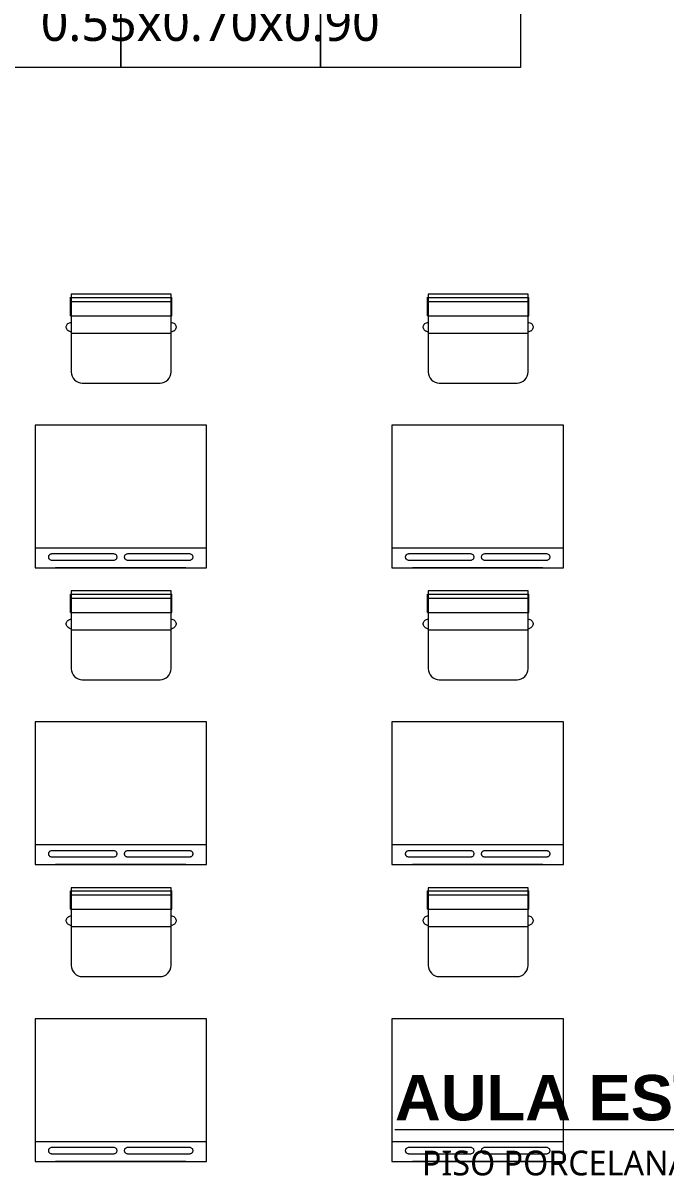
# Model space of a CAD drawing. Header units: millimetres. Extents: x 1 to 121, y 0 to 90.
# Drawn here: x 97.882 to 100.134, y 41.716 to 45.743 of the extents above; entities that cross this region are included whole.
import ezdxf

# ---------------------------------------------------------------- set-up
doc = ezdxf.new("R2010")
doc.units = ezdxf.units.MM
for name, color, linetype, lineweight in [('COLUMNAS 50', 32, 'Continuous', 70), ('Equipamiento SR', 23, 'Continuous', 0), ('letras sr', 7, 'Continuous', 5), ('Structural - Bearing_Pen_No__20', 1, 'Continuous', 0), ('Vanos', 140, 'Continuous', 5)]:
    doc.layers.add(name, color=color, linetype=linetype, lineweight=lineweight)
doc.layers.add('Mobiliario', color=7, linetype='Continuous', lineweight=0, true_color=0x7f7f7f)
doc.styles.add('Generales', font='trebuc.ttf', dxfattribs={"height": 0.1})
doc.styles.add('Santa Rosa 1 50', font='trebuc.ttf')

# ---------------------------------------------------------------- blocks, each defined once
blk = doc.blocks.new('A$C7C4655C2')
at = {"true_color": 0x939598}
h = blk.add_hatch(color=252, dxfattribs=at)
h.dxf.hatch_style = 1
h.paths.add_polyline_path([(1.9, 0.45), (1.9, 0.025), (2.25, 0.025), (2.25, 1.125), (1.9, 1.125), (1.9, 0.7), (0, 0.7), (0, 0.45)])
edge = h.paths.add_edge_path(flags=16)
edge.add_arc((2.075, 0.575), 0.00871, 0, 360)
at = {"layer": 'COLUMNAS 50', "linetype": 'Continuous'}
for p, q in [((1.9, 0.7), (1.9, 1.125)), ((1.9, 0.025), (1.9, 0.45))]:
    blk.add_line(p, q, dxfattribs=at)
blk.add_lwpolyline([(0, 0.7), (1.9, 0.7), (1.9, 1.125), (2.25, 1.125), (2.25, 0.025), (1.9, 0.025), (1.9, 0.45), (0, 0.45)], close=True, dxfattribs=at)
at = {"layer": 'Structural - Bearing_Pen_No__20', "linetype": 'Continuous'}
for p, q in [((2.075, 1.15), (2.075, 0.62)), ((1.825, 0.575), (2.005, 0.575)), ((2.145, 0.575), (2.325, 0.575)), ((2.075, 0), (2.075, 0.53))]:
    blk.add_line(p, q, dxfattribs=at)
blk.add_circle((2.075, 0.575), 0.00871, dxfattribs=at)
blk.add_point((2.075, 0.575), dxfattribs=at)
blk = doc.blocks.new('A$C3A47622C')
at = {"layer": 'Mobiliario', "linetype": 'Continuous'}
for p, q in [((0.0251, 0.3696), (0.0111, 0.3696)), ((0.0111, 0.015), (0.0111, 0.3696)), ((0.0752, 0.3696), (0.0251, 0.3696)), ((0.0251, 0.015), (0.0251, 0.3696)), ((0.0752, 0.015), (0.0752, 0.3696)), ((0.0983, 0.3673), (0.0987, 0.37)), ((0.0987, 0.37), (0.0997, 0.3732)), ((0.0997, 0.3732), (0.1012, 0.3762)), ((0.1012, 0.3762), (0.1031, 0.3788)), ((0.1031, 0.3788), (0.1053, 0.381)), ((0.1053, 0.381), (0.1079, 0.3828)), ((0.1079, 0.3828), (0.1107, 0.384)), ((0.1107, 0.384), (0.1136, 0.3846)), ((0.1136, 0.3846), (0.1165, 0.3846)), ((0.1165, 0.3846), (0.1194, 0.384)), ((0.1194, 0.384), (0.1222, 0.3828)), ((0.1222, 0.3828), (0.1248, 0.381)), ((0.1248, 0.381), (0.127, 0.3788)), ((0.127, 0.3788), (0.1289, 0.3762)), ((0.1289, 0.3762), (0.1297, 0.3747)), ((0.1297, 0.3747), (0.1333, 0.3673)), ((0.0752, 0.015), (0.0108, 0.015)), ((0.0987, 0.0146), (0.0983, 0.0173)), ((0.0997, 0.0113), (0.0987, 0.0146)), ((0.1012, 0.0084), (0.0997, 0.0113)), ((0.1031, 0.0057), (0.1012, 0.0084)), ((0.1053, 0.0035), (0.1031, 0.0057)), ((0.1079, 0.0018), (0.1053, 0.0035)), ((0.1107, 0.0006), (0.1079, 0.0018)), ((0.1136, 0), (0.1107, 0.0006)), ((0.1165, 0), (0.1136, 0)), ((0.1194, 0.0006), (0.1165, 0)), ((0.1222, 0.0018), (0.1194, 0.0006)), ((0.1248, 0.0035), (0.1222, 0.0018)), ((0.127, 0.0057), (0.1248, 0.0035)), ((0.1289, 0.0084), (0.127, 0.0057)), ((0.1297, 0.0099), (0.1289, 0.0084)), ((0.1333, 0.0173), (0.1297, 0.0099))]:
    blk.add_line(p, q, dxfattribs=at)
at = {"layer": 'Mobiliario'}
blk.add_line((0.1361, 0.0173), (0.1361, 0.3673), dxfattribs=at)
at = {"layer": 'Mobiliario', "linetype": 'Continuous'}
blk.add_lwpolyline([(0, 0.0173), (0.2722, 0.0173, 0.414214), (0.3111, 0.0562), (0.3111, 0.3284, 0.414214), (0.2722, 0.3673), (0, 0.3673), (0, 0.0173)], format="xyb", dxfattribs=at)

msp = doc.modelspace()

# ---------------------------------------------------------------- linework, layer by layer
at = {"layer": 'Equipamiento SR', "linetype": 'Continuous'}
for p, q in [((97.9241, 44.3349), (97.9241, 43.8349)), ((98.5241, 44.3349), (97.9241, 44.3349)), ((98.5241, 43.8349), (98.5241, 44.3349)), ((99.1741, 44.3349), (99.1741, 43.8349)), ((99.7741, 44.3349), (99.1741, 44.3349)), ((99.7741, 43.8349), (99.7741, 44.3349)), ((97.9241, 43.9054), (98.5241, 43.9054)), ((98.5091, 43.9054), (98.5091, 43.9049)), ((99.1741, 43.9054), (99.7741, 43.9054)), ((99.7591, 43.9054), (99.7591, 43.9049)), ((97.9712, 43.8756), (97.9708, 43.8738)), ((97.9708, 43.8738), (97.9708, 43.8719)), ((97.9708, 43.8719), (97.9712, 43.87)), ((97.972, 43.8774), (97.9712, 43.8756)), ((97.9712, 43.87), (97.972, 43.8682)), ((97.9731, 43.8791), (97.972, 43.8774)), ((97.972, 43.8682), (97.9731, 43.8666)), ((97.9745, 43.8805), (97.9731, 43.8791)), ((97.9731, 43.8666), (97.9745, 43.8651)), ((97.9762, 43.8817), (97.9745, 43.8805)), ((97.9745, 43.8651), (97.9762, 43.8639)), ((97.9781, 43.8827), (97.9762, 43.8817)), ((97.9762, 43.8639), (97.9781, 43.863)), ((97.9802, 43.8833), (97.9781, 43.8827)), ((97.9781, 43.863), (97.9802, 43.8623)), ((97.9824, 43.8837), (97.9802, 43.8833)), ((97.9802, 43.8623), (97.9824, 43.862)), ((97.9835, 43.8837), (97.9824, 43.8837)), ((97.9824, 43.862), (97.9835, 43.862)), ((98.1988, 43.8837), (97.9835, 43.8837)), ((97.9835, 43.862), (98.1988, 43.862)), ((98.1999, 43.8837), (98.1988, 43.8837)), ((98.1988, 43.862), (98.1999, 43.862)), ((98.2021, 43.8833), (98.1999, 43.8837)), ((98.1999, 43.862), (98.2021, 43.8623)), ((98.2042, 43.8827), (98.2021, 43.8833)), ((98.2021, 43.8623), (98.2042, 43.863)), ((98.2061, 43.8817), (98.2042, 43.8827)), ((98.2042, 43.863), (98.2061, 43.8639)), ((98.2078, 43.8805), (98.2061, 43.8817)), ((98.2061, 43.8639), (98.2078, 43.8651)), ((98.2092, 43.8791), (98.2078, 43.8805)), ((98.2078, 43.8651), (98.2092, 43.8666)), ((98.2103, 43.8774), (98.2092, 43.8791)), ((98.2092, 43.8666), (98.2103, 43.8682)), ((98.2111, 43.8756), (98.2103, 43.8774)), ((98.2103, 43.8682), (98.2111, 43.87)), ((98.2115, 43.8738), (98.2111, 43.8756)), ((98.2111, 43.87), (98.2115, 43.8719)), ((98.2115, 43.8719), (98.2115, 43.8738)), ((98.2372, 43.8756), (98.2368, 43.8738)), ((98.2368, 43.8738), (98.2368, 43.8719)), ((98.2368, 43.8719), (98.2372, 43.87)), ((98.2379, 43.8774), (98.2372, 43.8756)), ((98.2372, 43.87), (98.2379, 43.8682)), ((98.239, 43.8791), (98.2379, 43.8774)), ((98.2379, 43.8682), (98.239, 43.8666)), ((98.2405, 43.8805), (98.239, 43.8791)), ((98.239, 43.8666), (98.2405, 43.8651)), ((98.2422, 43.8817), (98.2405, 43.8805)), ((98.2405, 43.8651), (98.2422, 43.8639)), ((98.2441, 43.8827), (98.2422, 43.8817)), ((98.2422, 43.8639), (98.2441, 43.863)), ((98.2462, 43.8833), (98.2441, 43.8827)), ((98.2441, 43.863), (98.2462, 43.8623)), ((98.2484, 43.8837), (98.2462, 43.8833)), ((98.2462, 43.8623), (98.2484, 43.862)), ((98.2495, 43.8837), (98.2484, 43.8837)), ((98.2484, 43.862), (98.2495, 43.862)), ((98.4648, 43.8837), (98.2495, 43.8837)), ((98.2495, 43.862), (98.4648, 43.862)), ((98.4659, 43.8837), (98.4648, 43.8837)), ((98.4648, 43.862), (98.4659, 43.862)), ((98.4681, 43.8833), (98.4659, 43.8837)), ((98.4659, 43.862), (98.4681, 43.8623)), ((98.4702, 43.8827), (98.4681, 43.8833)), ((98.4681, 43.8623), (98.4702, 43.863)), ((98.4721, 43.8817), (98.4702, 43.8827)), ((98.4702, 43.863), (98.4721, 43.8639)), ((98.4738, 43.8805), (98.4721, 43.8817)), ((98.4721, 43.8639), (98.4738, 43.8651)), ((98.4752, 43.8791), (98.4738, 43.8805)), ((98.4738, 43.8651), (98.4752, 43.8666)), ((98.4763, 43.8774), (98.4752, 43.8791)), ((98.4752, 43.8666), (98.4763, 43.8682)), ((98.4771, 43.8756), (98.4763, 43.8774)), ((98.4763, 43.8682), (98.4771, 43.87)), ((98.4774, 43.8738), (98.4771, 43.8756)), ((98.4771, 43.87), (98.4774, 43.8719)), ((98.4774, 43.8719), (98.4774, 43.8738)), ((99.2212, 43.8756), (99.2208, 43.8738)), ((99.2208, 43.8738), (99.2208, 43.8719)), ((99.2208, 43.8719), (99.2212, 43.87)), ((99.222, 43.8774), (99.2212, 43.8756)), ((99.2212, 43.87), (99.222, 43.8682)), ((99.2231, 43.8791), (99.222, 43.8774)), ((99.222, 43.8682), (99.2231, 43.8666)), ((99.2245, 43.8805), (99.2231, 43.8791)), ((99.2231, 43.8666), (99.2245, 43.8651)), ((99.2262, 43.8817), (99.2245, 43.8805)), ((99.2245, 43.8651), (99.2262, 43.8639)), ((99.2281, 43.8827), (99.2262, 43.8817)), ((99.2262, 43.8639), (99.2281, 43.863)), ((99.2302, 43.8833), (99.2281, 43.8827)), ((99.2281, 43.863), (99.2302, 43.8623)), ((99.2324, 43.8837), (99.2302, 43.8833)), ((99.2302, 43.8623), (99.2324, 43.862)), ((99.2335, 43.8837), (99.2324, 43.8837)), ((99.2324, 43.862), (99.2335, 43.862)), ((99.4488, 43.8837), (99.2335, 43.8837)), ((99.2335, 43.862), (99.4488, 43.862)), ((99.4499, 43.8837), (99.4488, 43.8837)), ((99.4488, 43.862), (99.4499, 43.862)), ((99.4521, 43.8833), (99.4499, 43.8837)), ((99.4499, 43.862), (99.4521, 43.8623)), ((99.4542, 43.8827), (99.4521, 43.8833)), ((99.4521, 43.8623), (99.4542, 43.863)), ((99.4561, 43.8817), (99.4542, 43.8827)), ((99.4542, 43.863), (99.4561, 43.8639)), ((99.4578, 43.8805), (99.4561, 43.8817)), ((99.4561, 43.8639), (99.4578, 43.8651)), ((99.4592, 43.8791), (99.4578, 43.8805)), ((99.4578, 43.8651), (99.4592, 43.8666)), ((99.4603, 43.8774), (99.4592, 43.8791)), ((99.4592, 43.8666), (99.4603, 43.8682)), ((99.4611, 43.8756), (99.4603, 43.8774)), ((99.4603, 43.8682), (99.4611, 43.87)), ((99.4615, 43.8738), (99.4611, 43.8756)), ((99.4611, 43.87), (99.4615, 43.8719)), ((99.4615, 43.8719), (99.4615, 43.8738)), ((99.4872, 43.8756), (99.4868, 43.8738)), ((99.4868, 43.8738), (99.4868, 43.8719)), ((99.4868, 43.8719), (99.4872, 43.87)), ((99.4879, 43.8774), (99.4872, 43.8756)), ((99.4872, 43.87), (99.4879, 43.8682)), ((99.489, 43.8791), (99.4879, 43.8774)), ((99.4879, 43.8682), (99.489, 43.8666)), ((99.4905, 43.8805), (99.489, 43.8791)), ((99.489, 43.8666), (99.4905, 43.8651)), ((99.4922, 43.8817), (99.4905, 43.8805)), ((99.4905, 43.8651), (99.4922, 43.8639)), ((99.4941, 43.8827), (99.4922, 43.8817)), ((99.4922, 43.8639), (99.4941, 43.863)), ((99.4962, 43.8833), (99.4941, 43.8827)), ((99.4941, 43.863), (99.4962, 43.8623)), ((99.4984, 43.8837), (99.4962, 43.8833)), ((99.4962, 43.8623), (99.4984, 43.862)), ((99.4995, 43.8837), (99.4984, 43.8837)), ((99.4984, 43.862), (99.4995, 43.862)), ((99.7148, 43.8837), (99.4995, 43.8837)), ((99.4995, 43.862), (99.7148, 43.862)), ((99.7159, 43.8837), (99.7148, 43.8837)), ((99.7148, 43.862), (99.7159, 43.862)), ((99.7181, 43.8833), (99.7159, 43.8837)), ((99.7159, 43.862), (99.7181, 43.8623)), ((99.7202, 43.8827), (99.7181, 43.8833)), ((99.7181, 43.8623), (99.7202, 43.863)), ((99.7221, 43.8817), (99.7202, 43.8827)), ((99.7202, 43.863), (99.7221, 43.8639)), ((99.7238, 43.8805), (99.7221, 43.8817)), ((99.7221, 43.8639), (99.7238, 43.8651)), ((99.7252, 43.8791), (99.7238, 43.8805)), ((99.7238, 43.8651), (99.7252, 43.8666)), ((99.7263, 43.8774), (99.7252, 43.8791)), ((99.7252, 43.8666), (99.7263, 43.8682)), ((99.7271, 43.8756), (99.7263, 43.8774)), ((99.7263, 43.8682), (99.7271, 43.87)), ((99.7274, 43.8738), (99.7271, 43.8756)), ((99.7271, 43.87), (99.7274, 43.8719)), ((99.7274, 43.8719), (99.7274, 43.8738)), ((97.9241, 43.8349), (98.5241, 43.8349)), ((98.4521, 43.8349), (97.9961, 43.8349)), ((99.1741, 43.8349), (99.7741, 43.8349)), ((99.7021, 43.8349), (99.2461, 43.8349)), ((97.9241, 43.2955), (97.9241, 42.7955)), ((98.5241, 43.2955), (97.9241, 43.2955)), ((98.5241, 42.7955), (98.5241, 43.2955)), ((99.1741, 43.2955), (99.1741, 42.7955)), ((99.7741, 43.2955), (99.1741, 43.2955)), ((99.7741, 42.7955), (99.7741, 43.2955)), ((97.9241, 42.8659), (98.5241, 42.8659)), ((98.5091, 42.8659), (98.5091, 42.8655)), ((99.1741, 42.8659), (99.7741, 42.8659)), ((99.7591, 42.8659), (99.7591, 42.8655)), ((97.9712, 42.8362), (97.9708, 42.8343)), ((97.9708, 42.8343), (97.9708, 42.8325)), ((97.9708, 42.8325), (97.9712, 42.8306)), ((97.972, 42.838), (97.9712, 42.8362)), ((97.9712, 42.8306), (97.972, 42.8288)), ((97.9731, 42.8396), (97.972, 42.838)), ((97.972, 42.8288), (97.9731, 42.8272)), ((97.9745, 42.8411), (97.9731, 42.8396)), ((97.9731, 42.8272), (97.9745, 42.8257)), ((97.9762, 42.8423), (97.9745, 42.8411)), ((97.9745, 42.8257), (97.9762, 42.8245)), ((97.9781, 42.8433), (97.9762, 42.8423)), ((97.9762, 42.8245), (97.9781, 42.8235)), ((97.9802, 42.8439), (97.9781, 42.8433)), ((97.9781, 42.8235), (97.9802, 42.8229)), ((97.9824, 42.8442), (97.9802, 42.8439)), ((97.9802, 42.8229), (97.9824, 42.8226)), ((97.9835, 42.8442), (97.9824, 42.8442)), ((97.9824, 42.8226), (97.9835, 42.8226)), ((98.1988, 42.8442), (97.9835, 42.8442)), ((97.9835, 42.8226), (98.1988, 42.8226)), ((98.1999, 42.8442), (98.1988, 42.8442)), ((98.1988, 42.8226), (98.1999, 42.8226)), ((98.2021, 42.8439), (98.1999, 42.8442)), ((98.1999, 42.8226), (98.2021, 42.8229)), ((98.2042, 42.8433), (98.2021, 42.8439)), ((98.2021, 42.8229), (98.2042, 42.8235)), ((98.2061, 42.8423), (98.2042, 42.8433)), ((98.2042, 42.8235), (98.2061, 42.8245)), ((98.2078, 42.8411), (98.2061, 42.8423)), ((98.2061, 42.8245), (98.2078, 42.8257)), ((98.2092, 42.8396), (98.2078, 42.8411)), ((98.2078, 42.8257), (98.2092, 42.8272)), ((98.2103, 42.838), (98.2092, 42.8396)), ((98.2092, 42.8272), (98.2103, 42.8288)), ((98.2111, 42.8362), (98.2103, 42.838)), ((98.2103, 42.8288), (98.2111, 42.8306)), ((98.2115, 42.8343), (98.2111, 42.8362)), ((98.2111, 42.8306), (98.2115, 42.8325)), ((98.2115, 42.8325), (98.2115, 42.8343)), ((98.2372, 42.8362), (98.2368, 42.8343)), ((98.2368, 42.8343), (98.2368, 42.8325)), ((98.2368, 42.8325), (98.2372, 42.8306)), ((98.2379, 42.838), (98.2372, 42.8362)), ((98.2372, 42.8306), (98.2379, 42.8288)), ((98.239, 42.8396), (98.2379, 42.838)), ((98.2379, 42.8288), (98.239, 42.8272)), ((98.2405, 42.8411), (98.239, 42.8396)), ((98.239, 42.8272), (98.2405, 42.8257)), ((98.2422, 42.8423), (98.2405, 42.8411)), ((98.2405, 42.8257), (98.2422, 42.8245)), ((98.2441, 42.8433), (98.2422, 42.8423)), ((98.2422, 42.8245), (98.2441, 42.8235)), ((98.2462, 42.8439), (98.2441, 42.8433)), ((98.2441, 42.8235), (98.2462, 42.8229)), ((98.2484, 42.8442), (98.2462, 42.8439)), ((98.2462, 42.8229), (98.2484, 42.8226)), ((98.2495, 42.8442), (98.2484, 42.8442)), ((98.2484, 42.8226), (98.2495, 42.8226)), ((98.4648, 42.8442), (98.2495, 42.8442)), ((98.2495, 42.8226), (98.4648, 42.8226)), ((98.4659, 42.8442), (98.4648, 42.8442)), ((98.4648, 42.8226), (98.4659, 42.8226)), ((98.4681, 42.8439), (98.4659, 42.8442)), ((98.4659, 42.8226), (98.4681, 42.8229)), ((98.4702, 42.8433), (98.4681, 42.8439)), ((98.4681, 42.8229), (98.4702, 42.8235)), ((98.4721, 42.8423), (98.4702, 42.8433)), ((98.4702, 42.8235), (98.4721, 42.8245)), ((98.4738, 42.8411), (98.4721, 42.8423)), ((98.4721, 42.8245), (98.4738, 42.8257)), ((98.4752, 42.8396), (98.4738, 42.8411)), ((98.4738, 42.8257), (98.4752, 42.8272)), ((98.4763, 42.838), (98.4752, 42.8396)), ((98.4752, 42.8272), (98.4763, 42.8288)), ((98.4771, 42.8362), (98.4763, 42.838)), ((98.4763, 42.8288), (98.4771, 42.8306)), ((98.4774, 42.8343), (98.4771, 42.8362)), ((98.4771, 42.8306), (98.4774, 42.8325)), ((98.4774, 42.8325), (98.4774, 42.8343)), ((99.2212, 42.8362), (99.2208, 42.8343)), ((99.2208, 42.8343), (99.2208, 42.8325)), ((99.2208, 42.8325), (99.2212, 42.8306)), ((99.222, 42.838), (99.2212, 42.8362)), ((99.2212, 42.8306), (99.222, 42.8288)), ((99.2231, 42.8396), (99.222, 42.838)), ((99.222, 42.8288), (99.2231, 42.8272)), ((99.2245, 42.8411), (99.2231, 42.8396)), ((99.2231, 42.8272), (99.2245, 42.8257)), ((99.2262, 42.8423), (99.2245, 42.8411)), ((99.2245, 42.8257), (99.2262, 42.8245)), ((99.2281, 42.8433), (99.2262, 42.8423)), ((99.2262, 42.8245), (99.2281, 42.8235)), ((99.2302, 42.8439), (99.2281, 42.8433)), ((99.2281, 42.8235), (99.2302, 42.8229)), ((99.2324, 42.8442), (99.2302, 42.8439)), ((99.2302, 42.8229), (99.2324, 42.8226)), ((99.2335, 42.8442), (99.2324, 42.8442)), ((99.2324, 42.8226), (99.2335, 42.8226)), ((99.4488, 42.8442), (99.2335, 42.8442)), ((99.2335, 42.8226), (99.4488, 42.8226)), ((99.4499, 42.8442), (99.4488, 42.8442)), ((99.4488, 42.8226), (99.4499, 42.8226)), ((99.4521, 42.8439), (99.4499, 42.8442)), ((99.4499, 42.8226), (99.4521, 42.8229)), ((99.4542, 42.8433), (99.4521, 42.8439)), ((99.4521, 42.8229), (99.4542, 42.8235)), ((99.4561, 42.8423), (99.4542, 42.8433)), ((99.4542, 42.8235), (99.4561, 42.8245)), ((99.4578, 42.8411), (99.4561, 42.8423)), ((99.4561, 42.8245), (99.4578, 42.8257)), ((99.4592, 42.8396), (99.4578, 42.8411)), ((99.4578, 42.8257), (99.4592, 42.8272)), ((99.4603, 42.838), (99.4592, 42.8396)), ((99.4592, 42.8272), (99.4603, 42.8288)), ((99.4611, 42.8362), (99.4603, 42.838)), ((99.4603, 42.8288), (99.4611, 42.8306)), ((99.4615, 42.8343), (99.4611, 42.8362)), ((99.4611, 42.8306), (99.4615, 42.8325)), ((99.4615, 42.8325), (99.4615, 42.8343)), ((99.4872, 42.8362), (99.4868, 42.8343)), ((99.4868, 42.8343), (99.4868, 42.8325)), ((99.4868, 42.8325), (99.4872, 42.8306)), ((99.4879, 42.838), (99.4872, 42.8362)), ((99.4872, 42.8306), (99.4879, 42.8288)), ((99.489, 42.8396), (99.4879, 42.838)), ((99.4879, 42.8288), (99.489, 42.8272)), ((99.4905, 42.8411), (99.489, 42.8396)), ((99.489, 42.8272), (99.4905, 42.8257)), ((99.4922, 42.8423), (99.4905, 42.8411)), ((99.4905, 42.8257), (99.4922, 42.8245)), ((99.4941, 42.8433), (99.4922, 42.8423)), ((99.4922, 42.8245), (99.4941, 42.8235)), ((99.4962, 42.8439), (99.4941, 42.8433)), ((99.4941, 42.8235), (99.4962, 42.8229)), ((99.4984, 42.8442), (99.4962, 42.8439)), ((99.4962, 42.8229), (99.4984, 42.8226)), ((99.4995, 42.8442), (99.4984, 42.8442)), ((99.4984, 42.8226), (99.4995, 42.8226)), ((99.7148, 42.8442), (99.4995, 42.8442)), ((99.4995, 42.8226), (99.7148, 42.8226)), ((99.7159, 42.8442), (99.7148, 42.8442)), ((99.7148, 42.8226), (99.7159, 42.8226)), ((99.7181, 42.8439), (99.7159, 42.8442)), ((99.7159, 42.8226), (99.7181, 42.8229)), ((99.7202, 42.8433), (99.7181, 42.8439)), ((99.7181, 42.8229), (99.7202, 42.8235)), ((99.7221, 42.8423), (99.7202, 42.8433)), ((99.7202, 42.8235), (99.7221, 42.8245)), ((99.7238, 42.8411), (99.7221, 42.8423)), ((99.7221, 42.8245), (99.7238, 42.8257)), ((99.7252, 42.8396), (99.7238, 42.8411)), ((99.7238, 42.8257), (99.7252, 42.8272)), ((99.7263, 42.838), (99.7252, 42.8396)), ((99.7252, 42.8272), (99.7263, 42.8288)), ((99.7271, 42.8362), (99.7263, 42.838)), ((99.7263, 42.8288), (99.7271, 42.8306)), ((99.7274, 42.8343), (99.7271, 42.8362)), ((99.7271, 42.8306), (99.7274, 42.8325)), ((99.7274, 42.8325), (99.7274, 42.8343)), ((97.9241, 42.7955), (98.5241, 42.7955)), ((98.4521, 42.7955), (97.9961, 42.7955)), ((99.1741, 42.7955), (99.7741, 42.7955)), ((99.7021, 42.7955), (99.2461, 42.7955)), ((97.9241, 42.256), (97.9241, 41.756)), ((98.5241, 42.256), (97.9241, 42.256)), ((98.5241, 41.756), (98.5241, 42.256)), ((99.1741, 42.256), (99.1741, 41.756)), ((99.7741, 42.256), (99.1741, 42.256)), ((99.7741, 41.756), (99.7741, 42.256)), ((97.9241, 41.8265), (98.5241, 41.8265)), ((98.5091, 41.8265), (98.5091, 41.8261)), ((99.1741, 41.8265), (99.7741, 41.8265)), ((99.7591, 41.8265), (99.7591, 41.8261)), ((97.9712, 41.7968), (97.9708, 41.7949)), ((97.9708, 41.7949), (97.9708, 41.793)), ((97.9708, 41.793), (97.9712, 41.7912)), ((97.972, 41.7986), (97.9712, 41.7968)), ((97.9712, 41.7912), (97.972, 41.7894)), ((97.9731, 41.8002), (97.972, 41.7986)), ((97.972, 41.7894), (97.9731, 41.7877)), ((97.9745, 41.8017), (97.9731, 41.8002)), ((97.9731, 41.7877), (97.9745, 41.7863)), ((97.9762, 41.8029), (97.9745, 41.8017)), ((97.9745, 41.7863), (97.9762, 41.7851)), ((97.9781, 41.8038), (97.9762, 41.8029)), ((97.9762, 41.7851), (97.9781, 41.7841)), ((97.9802, 41.8045), (97.9781, 41.8038)), ((97.9781, 41.7841), (97.9802, 41.7835)), ((97.9824, 41.8048), (97.9802, 41.8045)), ((97.9802, 41.7835), (97.9824, 41.7831)), ((97.9835, 41.8048), (97.9824, 41.8048)), ((97.9824, 41.7831), (97.9835, 41.7831)), ((98.1988, 41.8048), (97.9835, 41.8048)), ((97.9835, 41.7831), (98.1988, 41.7831)), ((98.1999, 41.8048), (98.1988, 41.8048)), ((98.1988, 41.7831), (98.1999, 41.7831)), ((98.2021, 41.8045), (98.1999, 41.8048)), ((98.1999, 41.7831), (98.2021, 41.7835)), ((98.2042, 41.8038), (98.2021, 41.8045)), ((98.2021, 41.7835), (98.2042, 41.7841)), ((98.2061, 41.8029), (98.2042, 41.8038)), ((98.2042, 41.7841), (98.2061, 41.7851)), ((98.2078, 41.8017), (98.2061, 41.8029)), ((98.2061, 41.7851), (98.2078, 41.7863)), ((98.2092, 41.8002), (98.2078, 41.8017)), ((98.2078, 41.7863), (98.2092, 41.7877)), ((98.2103, 41.7986), (98.2092, 41.8002)), ((98.2092, 41.7877), (98.2103, 41.7894)), ((98.2111, 41.7968), (98.2103, 41.7986)), ((98.2103, 41.7894), (98.2111, 41.7912)), ((98.2115, 41.7949), (98.2111, 41.7968)), ((98.2111, 41.7912), (98.2115, 41.793)), ((98.2115, 41.793), (98.2115, 41.7949)), ((98.2372, 41.7968), (98.2368, 41.7949)), ((98.2368, 41.7949), (98.2368, 41.793)), ((98.2368, 41.793), (98.2372, 41.7912)), ((98.2379, 41.7986), (98.2372, 41.7968)), ((98.2372, 41.7912), (98.2379, 41.7894)), ((98.239, 41.8002), (98.2379, 41.7986)), ((98.2379, 41.7894), (98.239, 41.7877)), ((98.2405, 41.8017), (98.239, 41.8002)), ((98.239, 41.7877), (98.2405, 41.7863)), ((98.2422, 41.8029), (98.2405, 41.8017)), ((98.2405, 41.7863), (98.2422, 41.7851)), ((98.2441, 41.8038), (98.2422, 41.8029)), ((98.2422, 41.7851), (98.2441, 41.7841)), ((98.2462, 41.8045), (98.2441, 41.8038)), ((98.2441, 41.7841), (98.2462, 41.7835)), ((98.2484, 41.8048), (98.2462, 41.8045)), ((98.2462, 41.7835), (98.2484, 41.7831)), ((98.2495, 41.8048), (98.2484, 41.8048)), ((98.2484, 41.7831), (98.2495, 41.7831)), ((98.4648, 41.8048), (98.2495, 41.8048)), ((98.2495, 41.7831), (98.4648, 41.7831)), ((98.4659, 41.8048), (98.4648, 41.8048)), ((98.4648, 41.7831), (98.4659, 41.7831)), ((98.4681, 41.8045), (98.4659, 41.8048)), ((98.4659, 41.7831), (98.4681, 41.7835)), ((98.4702, 41.8038), (98.4681, 41.8045)), ((98.4681, 41.7835), (98.4702, 41.7841)), ((98.4721, 41.8029), (98.4702, 41.8038)), ((98.4702, 41.7841), (98.4721, 41.7851)), ((98.4738, 41.8017), (98.4721, 41.8029)), ((98.4721, 41.7851), (98.4738, 41.7863)), ((98.4752, 41.8002), (98.4738, 41.8017)), ((98.4738, 41.7863), (98.4752, 41.7877)), ((98.4763, 41.7986), (98.4752, 41.8002)), ((98.4752, 41.7877), (98.4763, 41.7894)), ((98.4771, 41.7968), (98.4763, 41.7986)), ((98.4763, 41.7894), (98.4771, 41.7912)), ((98.4774, 41.7949), (98.4771, 41.7968)), ((98.4771, 41.7912), (98.4774, 41.793)), ((98.4774, 41.793), (98.4774, 41.7949)), ((99.2212, 41.7968), (99.2208, 41.7949)), ((99.2208, 41.7949), (99.2208, 41.793)), ((99.2208, 41.793), (99.2212, 41.7912)), ((99.222, 41.7986), (99.2212, 41.7968)), ((99.2212, 41.7912), (99.222, 41.7894)), ((99.2231, 41.8002), (99.222, 41.7986)), ((99.222, 41.7894), (99.2231, 41.7877)), ((99.2245, 41.8017), (99.2231, 41.8002)), ((99.2231, 41.7877), (99.2245, 41.7863)), ((99.2262, 41.8029), (99.2245, 41.8017)), ((99.2245, 41.7863), (99.2262, 41.7851)), ((99.2281, 41.8038), (99.2262, 41.8029)), ((99.2262, 41.7851), (99.2281, 41.7841)), ((99.2302, 41.8045), (99.2281, 41.8038)), ((99.2281, 41.7841), (99.2302, 41.7835)), ((99.2324, 41.8048), (99.2302, 41.8045)), ((99.2302, 41.7835), (99.2324, 41.7831)), ((99.2335, 41.8048), (99.2324, 41.8048)), ((99.2324, 41.7831), (99.2335, 41.7831)), ((99.4488, 41.8048), (99.2335, 41.8048)), ((99.2335, 41.7831), (99.4488, 41.7831)), ((99.4499, 41.8048), (99.4488, 41.8048)), ((99.4488, 41.7831), (99.4499, 41.7831)), ((99.4521, 41.8045), (99.4499, 41.8048)), ((99.4499, 41.7831), (99.4521, 41.7835)), ((99.4542, 41.8038), (99.4521, 41.8045)), ((99.4521, 41.7835), (99.4542, 41.7841)), ((99.4561, 41.8029), (99.4542, 41.8038)), ((99.4542, 41.7841), (99.4561, 41.7851)), ((99.4578, 41.8017), (99.4561, 41.8029)), ((99.4561, 41.7851), (99.4578, 41.7863)), ((99.4592, 41.8002), (99.4578, 41.8017)), ((99.4578, 41.7863), (99.4592, 41.7877)), ((99.4603, 41.7986), (99.4592, 41.8002)), ((99.4592, 41.7877), (99.4603, 41.7894)), ((99.4611, 41.7968), (99.4603, 41.7986)), ((99.4603, 41.7894), (99.4611, 41.7912)), ((99.4615, 41.7949), (99.4611, 41.7968)), ((99.4611, 41.7912), (99.4615, 41.793)), ((99.4615, 41.793), (99.4615, 41.7949)), ((99.4872, 41.7968), (99.4868, 41.7949)), ((99.4868, 41.7949), (99.4868, 41.793)), ((99.4868, 41.793), (99.4872, 41.7912)), ((99.4879, 41.7986), (99.4872, 41.7968)), ((99.4872, 41.7912), (99.4879, 41.7894)), ((99.489, 41.8002), (99.4879, 41.7986)), ((99.4879, 41.7894), (99.489, 41.7877)), ((99.4905, 41.8017), (99.489, 41.8002)), ((99.489, 41.7877), (99.4905, 41.7863)), ((99.4922, 41.8029), (99.4905, 41.8017)), ((99.4905, 41.7863), (99.4922, 41.7851)), ((99.4941, 41.8038), (99.4922, 41.8029)), ((99.4922, 41.7851), (99.4941, 41.7841)), ((99.4962, 41.8045), (99.4941, 41.8038)), ((99.4941, 41.7841), (99.4962, 41.7835)), ((99.4984, 41.8048), (99.4962, 41.8045)), ((99.4962, 41.7835), (99.4984, 41.7831)), ((99.4995, 41.8048), (99.4984, 41.8048)), ((99.4984, 41.7831), (99.4995, 41.7831)), ((99.7148, 41.8048), (99.4995, 41.8048)), ((99.4995, 41.7831), (99.7148, 41.7831)), ((99.7159, 41.8048), (99.7148, 41.8048)), ((99.7148, 41.7831), (99.7159, 41.7831)), ((99.7181, 41.8045), (99.7159, 41.8048)), ((99.7159, 41.7831), (99.7181, 41.7835)), ((99.7202, 41.8038), (99.7181, 41.8045)), ((99.7181, 41.7835), (99.7202, 41.7841)), ((99.7221, 41.8029), (99.7202, 41.8038)), ((99.7202, 41.7841), (99.7221, 41.7851)), ((99.7238, 41.8017), (99.7221, 41.8029)), ((99.7221, 41.7851), (99.7238, 41.7863)), ((99.7252, 41.8002), (99.7238, 41.8017)), ((99.7238, 41.7863), (99.7252, 41.7877)), ((99.7263, 41.7986), (99.7252, 41.8002)), ((99.7252, 41.7877), (99.7263, 41.7894)), ((99.7271, 41.7968), (99.7263, 41.7986)), ((99.7263, 41.7894), (99.7271, 41.7912)), ((99.7274, 41.7949), (99.7271, 41.7968)), ((99.7271, 41.7912), (99.7274, 41.793)), ((99.7274, 41.793), (99.7274, 41.7949)), ((97.9241, 41.756), (98.5241, 41.756)), ((98.4521, 41.756), (97.9961, 41.756)), ((99.1741, 41.756), (99.7741, 41.756)), ((99.7021, 41.756), (99.2461, 41.756))]:
    msp.add_line(p, q, dxfattribs=at)
at = {"layer": 'Equipamiento SR'}
for points in [[(98.2241, 46.1378), (98.2241, 45.5878), (97.5241, 45.5878), (97.5241, 46.1378), (98.2241, 46.1378)], [(98.2241, 46.1378), (98.2241, 45.5878), (97.5241, 45.5878), (97.5241, 46.1378), (98.2241, 46.1378)], [(98.9241, 46.1378), (98.9241, 45.5878), (98.2241, 45.5878), (98.2241, 46.1378), (98.9241, 46.1378)], [(98.9241, 46.1378), (98.9241, 45.5878), (98.2241, 45.5878), (98.2241, 46.1378), (98.9241, 46.1378)], [(99.6241, 46.1378), (99.6241, 45.5878), (98.9241, 45.5878), (98.9241, 46.1378), (99.6241, 46.1378)], [(99.6241, 46.1378), (99.6241, 45.5878), (98.9241, 45.5878), (98.9241, 46.1378), (99.6241, 46.1378)]]:
    msp.add_lwpolyline(points, dxfattribs=at)
at = {"layer": 'Mobiliario', "linetype": 'Continuous', "lineweight": 0}
for p, q in [((97.9241, 44.3349), (97.9241, 43.8349)), ((98.5241, 44.3349), (97.9241, 44.3349)), ((98.5241, 43.8349), (98.5241, 44.3349)), ((99.1741, 44.3349), (99.1741, 43.8349)), ((99.7741, 44.3349), (99.1741, 44.3349)), ((99.7741, 43.8349), (99.7741, 44.3349)), ((97.9241, 43.9054), (98.5241, 43.9054)), ((98.5091, 43.9054), (98.5091, 43.9049)), ((99.1741, 43.9054), (99.7741, 43.9054)), ((99.7591, 43.9054), (99.7591, 43.9049)), ((97.9712, 43.8756), (97.9708, 43.8738)), ((97.9708, 43.8738), (97.9708, 43.8719)), ((97.9708, 43.8719), (97.9712, 43.87)), ((97.9719, 43.8774), (97.9712, 43.8756)), ((97.9712, 43.87), (97.9719, 43.8682)), ((97.9731, 43.8791), (97.9719, 43.8774)), ((97.9719, 43.8682), (97.9731, 43.8666)), ((97.9745, 43.8805), (97.9731, 43.8791)), ((97.9731, 43.8666), (97.9745, 43.8651)), ((97.9762, 43.8817), (97.9745, 43.8805)), ((97.9745, 43.8651), (97.9762, 43.8639)), ((97.9781, 43.8827), (97.9762, 43.8817)), ((97.9762, 43.8639), (97.9781, 43.863)), ((97.9802, 43.8833), (97.9781, 43.8827)), ((97.9781, 43.863), (97.9802, 43.8623)), ((97.9824, 43.8837), (97.9802, 43.8833)), ((97.9802, 43.8623), (97.9824, 43.862)), ((97.9835, 43.8837), (97.9824, 43.8837)), ((97.9824, 43.862), (97.9835, 43.862)), ((98.1988, 43.8837), (97.9835, 43.8837)), ((97.9835, 43.862), (98.1988, 43.862)), ((98.1999, 43.8837), (98.1988, 43.8837)), ((98.1988, 43.862), (98.1999, 43.862)), ((98.2021, 43.8833), (98.1999, 43.8837)), ((98.1999, 43.862), (98.2021, 43.8623)), ((98.2042, 43.8827), (98.2021, 43.8833)), ((98.2021, 43.8623), (98.2042, 43.863)), ((98.2061, 43.8817), (98.2042, 43.8827)), ((98.2042, 43.863), (98.2061, 43.8639)), ((98.2078, 43.8805), (98.2061, 43.8817)), ((98.2061, 43.8639), (98.2078, 43.8651)), ((98.2092, 43.8791), (98.2078, 43.8805)), ((98.2078, 43.8651), (98.2092, 43.8666)), ((98.2103, 43.8774), (98.2092, 43.8791)), ((98.2092, 43.8666), (98.2103, 43.8682)), ((98.2111, 43.8756), (98.2103, 43.8774)), ((98.2103, 43.8682), (98.2111, 43.87)), ((98.2114, 43.8738), (98.2111, 43.8756)), ((98.2111, 43.87), (98.2114, 43.8719)), ((98.2114, 43.8719), (98.2114, 43.8738)), ((98.2372, 43.8756), (98.2368, 43.8738)), ((98.2368, 43.8738), (98.2368, 43.8719)), ((98.2368, 43.8719), (98.2372, 43.87)), ((98.2379, 43.8774), (98.2372, 43.8756)), ((98.2372, 43.87), (98.2379, 43.8682)), ((98.239, 43.8791), (98.2379, 43.8774)), ((98.2379, 43.8682), (98.239, 43.8666)), ((98.2405, 43.8805), (98.239, 43.8791)), ((98.239, 43.8666), (98.2405, 43.8651)), ((98.2422, 43.8817), (98.2405, 43.8805)), ((98.2405, 43.8651), (98.2422, 43.8639)), ((98.2441, 43.8827), (98.2422, 43.8817)), ((98.2422, 43.8639), (98.2441, 43.863)), ((98.2462, 43.8833), (98.2441, 43.8827)), ((98.2441, 43.863), (98.2462, 43.8623)), ((98.2483, 43.8837), (98.2462, 43.8833)), ((98.2462, 43.8623), (98.2483, 43.862)), ((98.2494, 43.8837), (98.2483, 43.8837)), ((98.2483, 43.862), (98.2494, 43.862)), ((98.4648, 43.8837), (98.2494, 43.8837)), ((98.2494, 43.862), (98.4648, 43.862)), ((98.4659, 43.8837), (98.4648, 43.8837)), ((98.4648, 43.862), (98.4659, 43.862)), ((98.4681, 43.8833), (98.4659, 43.8837)), ((98.4659, 43.862), (98.4681, 43.8623)), ((98.4701, 43.8827), (98.4681, 43.8833)), ((98.4681, 43.8623), (98.4701, 43.863)), ((98.4721, 43.8817), (98.4701, 43.8827)), ((98.4701, 43.863), (98.4721, 43.8639)), ((98.4738, 43.8805), (98.4721, 43.8817)), ((98.4721, 43.8639), (98.4738, 43.8651)), ((98.4752, 43.8791), (98.4738, 43.8805)), ((98.4738, 43.8651), (98.4752, 43.8666)), ((98.4763, 43.8774), (98.4752, 43.8791)), ((98.4752, 43.8666), (98.4763, 43.8682)), ((98.477, 43.8756), (98.4763, 43.8774)), ((98.4763, 43.8682), (98.477, 43.87)), ((98.4774, 43.8738), (98.477, 43.8756)), ((98.477, 43.87), (98.4774, 43.8719)), ((98.4774, 43.8719), (98.4774, 43.8738)), ((99.2212, 43.8756), (99.2208, 43.8738)), ((99.2208, 43.8738), (99.2208, 43.8719)), ((99.2208, 43.8719), (99.2212, 43.87)), ((99.2219, 43.8774), (99.2212, 43.8756)), ((99.2212, 43.87), (99.2219, 43.8682)), ((99.2231, 43.8791), (99.2219, 43.8774)), ((99.2219, 43.8682), (99.2231, 43.8666)), ((99.2245, 43.8805), (99.2231, 43.8791)), ((99.2231, 43.8666), (99.2245, 43.8651)), ((99.2262, 43.8817), (99.2245, 43.8805)), ((99.2245, 43.8651), (99.2262, 43.8639)), ((99.2281, 43.8827), (99.2262, 43.8817)), ((99.2262, 43.8639), (99.2281, 43.863)), ((99.2302, 43.8833), (99.2281, 43.8827)), ((99.2281, 43.863), (99.2302, 43.8623)), ((99.2324, 43.8837), (99.2302, 43.8833)), ((99.2302, 43.8623), (99.2324, 43.862)), ((99.2335, 43.8837), (99.2324, 43.8837)), ((99.2324, 43.862), (99.2335, 43.862)), ((99.4488, 43.8837), (99.2335, 43.8837)), ((99.2335, 43.862), (99.4488, 43.862)), ((99.4499, 43.8837), (99.4488, 43.8837)), ((99.4488, 43.862), (99.4499, 43.862)), ((99.4521, 43.8833), (99.4499, 43.8837)), ((99.4499, 43.862), (99.4521, 43.8623)), ((99.4542, 43.8827), (99.4521, 43.8833)), ((99.4521, 43.8623), (99.4542, 43.863)), ((99.4561, 43.8817), (99.4542, 43.8827)), ((99.4542, 43.863), (99.4561, 43.8639)), ((99.4578, 43.8805), (99.4561, 43.8817)), ((99.4561, 43.8639), (99.4578, 43.8651)), ((99.4592, 43.8791), (99.4578, 43.8805)), ((99.4578, 43.8651), (99.4592, 43.8666)), ((99.4603, 43.8774), (99.4592, 43.8791)), ((99.4592, 43.8666), (99.4603, 43.8682)), ((99.4611, 43.8756), (99.4603, 43.8774)), ((99.4603, 43.8682), (99.4611, 43.87)), ((99.4614, 43.8738), (99.4611, 43.8756)), ((99.4611, 43.87), (99.4614, 43.8719)), ((99.4614, 43.8719), (99.4614, 43.8738)), ((99.4872, 43.8756), (99.4868, 43.8738)), ((99.4868, 43.8738), (99.4868, 43.8719)), ((99.4868, 43.8719), (99.4872, 43.87)), ((99.4879, 43.8774), (99.4872, 43.8756)), ((99.4872, 43.87), (99.4879, 43.8682)), ((99.489, 43.8791), (99.4879, 43.8774)), ((99.4879, 43.8682), (99.489, 43.8666)), ((99.4905, 43.8805), (99.489, 43.8791)), ((99.489, 43.8666), (99.4905, 43.8651)), ((99.4922, 43.8817), (99.4905, 43.8805)), ((99.4905, 43.8651), (99.4922, 43.8639)), ((99.4941, 43.8827), (99.4922, 43.8817)), ((99.4922, 43.8639), (99.4941, 43.863)), ((99.4962, 43.8833), (99.4941, 43.8827)), ((99.4941, 43.863), (99.4962, 43.8623)), ((99.4983, 43.8837), (99.4962, 43.8833)), ((99.4962, 43.8623), (99.4983, 43.862)), ((99.4994, 43.8837), (99.4983, 43.8837)), ((99.4983, 43.862), (99.4994, 43.862)), ((99.7148, 43.8837), (99.4994, 43.8837)), ((99.4994, 43.862), (99.7148, 43.862)), ((99.7159, 43.8837), (99.7148, 43.8837)), ((99.7148, 43.862), (99.7159, 43.862)), ((99.7181, 43.8833), (99.7159, 43.8837)), ((99.7159, 43.862), (99.7181, 43.8623)), ((99.7201, 43.8827), (99.7181, 43.8833)), ((99.7181, 43.8623), (99.7201, 43.863)), ((99.7221, 43.8817), (99.7201, 43.8827)), ((99.7201, 43.863), (99.7221, 43.8639)), ((99.7238, 43.8805), (99.7221, 43.8817)), ((99.7221, 43.8639), (99.7238, 43.8651)), ((99.7252, 43.8791), (99.7238, 43.8805)), ((99.7238, 43.8651), (99.7252, 43.8666)), ((99.7263, 43.8774), (99.7252, 43.8791)), ((99.7252, 43.8666), (99.7263, 43.8682)), ((99.727, 43.8756), (99.7263, 43.8774)), ((99.7263, 43.8682), (99.727, 43.87)), ((99.7274, 43.8738), (99.727, 43.8756)), ((99.727, 43.87), (99.7274, 43.8719)), ((99.7274, 43.8719), (99.7274, 43.8738)), ((97.9241, 43.8349), (98.5241, 43.8349)), ((98.4521, 43.8349), (97.9961, 43.8349)), ((99.1741, 43.8349), (99.7741, 43.8349)), ((99.7021, 43.8349), (99.2461, 43.8349)), ((97.9241, 43.2955), (97.9241, 42.7955)), ((98.5241, 43.2955), (97.9241, 43.2955)), ((98.5241, 42.7955), (98.5241, 43.2955)), ((99.1741, 43.2955), (99.1741, 42.7955)), ((99.7741, 43.2955), (99.1741, 43.2955)), ((99.7741, 42.7955), (99.7741, 43.2955)), ((97.9241, 42.8659), (98.5241, 42.8659)), ((98.5091, 42.8659), (98.5091, 42.8655)), ((99.1741, 42.8659), (99.7741, 42.8659)), ((99.7591, 42.8659), (99.7591, 42.8655)), ((97.9712, 42.8362), (97.9708, 42.8343)), ((97.9708, 42.8343), (97.9708, 42.8325)), ((97.9708, 42.8325), (97.9712, 42.8306)), ((97.9719, 42.838), (97.9712, 42.8362)), ((97.9712, 42.8306), (97.9719, 42.8288)), ((97.9731, 42.8396), (97.9719, 42.838)), ((97.9719, 42.8288), (97.9731, 42.8272)), ((97.9745, 42.8411), (97.9731, 42.8396)), ((97.9731, 42.8272), (97.9745, 42.8257)), ((97.9762, 42.8423), (97.9745, 42.8411)), ((97.9745, 42.8257), (97.9762, 42.8245)), ((97.9781, 42.8433), (97.9762, 42.8423)), ((97.9762, 42.8245), (97.9781, 42.8235)), ((97.9802, 42.8439), (97.9781, 42.8433)), ((97.9781, 42.8235), (97.9802, 42.8229)), ((97.9824, 42.8442), (97.9802, 42.8439)), ((97.9802, 42.8229), (97.9824, 42.8226)), ((97.9835, 42.8442), (97.9824, 42.8442)), ((97.9824, 42.8226), (97.9835, 42.8226)), ((98.1988, 42.8442), (97.9835, 42.8442)), ((97.9835, 42.8226), (98.1988, 42.8226)), ((98.1999, 42.8442), (98.1988, 42.8442)), ((98.1988, 42.8226), (98.1999, 42.8226)), ((98.2021, 42.8439), (98.1999, 42.8442)), ((98.1999, 42.8226), (98.2021, 42.8229)), ((98.2042, 42.8433), (98.2021, 42.8439)), ((98.2021, 42.8229), (98.2042, 42.8235)), ((98.2061, 42.8423), (98.2042, 42.8433)), ((98.2042, 42.8235), (98.2061, 42.8245)), ((98.2078, 42.8411), (98.2061, 42.8423)), ((98.2061, 42.8245), (98.2078, 42.8257)), ((98.2092, 42.8396), (98.2078, 42.8411)), ((98.2078, 42.8257), (98.2092, 42.8272)), ((98.2103, 42.838), (98.2092, 42.8396)), ((98.2092, 42.8272), (98.2103, 42.8288)), ((98.2111, 42.8362), (98.2103, 42.838)), ((98.2103, 42.8288), (98.2111, 42.8306)), ((98.2114, 42.8343), (98.2111, 42.8362)), ((98.2111, 42.8306), (98.2114, 42.8325)), ((98.2114, 42.8325), (98.2114, 42.8343)), ((98.2372, 42.8362), (98.2368, 42.8343)), ((98.2368, 42.8343), (98.2368, 42.8325)), ((98.2368, 42.8325), (98.2372, 42.8306)), ((98.2379, 42.838), (98.2372, 42.8362)), ((98.2372, 42.8306), (98.2379, 42.8288)), ((98.239, 42.8396), (98.2379, 42.838)), ((98.2379, 42.8288), (98.239, 42.8272)), ((98.2405, 42.8411), (98.239, 42.8396)), ((98.239, 42.8272), (98.2405, 42.8257)), ((98.2422, 42.8423), (98.2405, 42.8411)), ((98.2405, 42.8257), (98.2422, 42.8245)), ((98.2441, 42.8433), (98.2422, 42.8423)), ((98.2422, 42.8245), (98.2441, 42.8235)), ((98.2462, 42.8439), (98.2441, 42.8433)), ((98.2441, 42.8235), (98.2462, 42.8229)), ((98.2483, 42.8442), (98.2462, 42.8439)), ((98.2462, 42.8229), (98.2483, 42.8226)), ((98.2494, 42.8442), (98.2483, 42.8442)), ((98.2483, 42.8226), (98.2494, 42.8226)), ((98.4648, 42.8442), (98.2494, 42.8442)), ((98.2494, 42.8226), (98.4648, 42.8226)), ((98.4659, 42.8442), (98.4648, 42.8442)), ((98.4648, 42.8226), (98.4659, 42.8226)), ((98.4681, 42.8439), (98.4659, 42.8442)), ((98.4659, 42.8226), (98.4681, 42.8229)), ((98.4701, 42.8433), (98.4681, 42.8439)), ((98.4681, 42.8229), (98.4701, 42.8235)), ((98.4721, 42.8423), (98.4701, 42.8433)), ((98.4701, 42.8235), (98.4721, 42.8245)), ((98.4738, 42.8411), (98.4721, 42.8423)), ((98.4721, 42.8245), (98.4738, 42.8257)), ((98.4752, 42.8396), (98.4738, 42.8411)), ((98.4738, 42.8257), (98.4752, 42.8272)), ((98.4763, 42.838), (98.4752, 42.8396)), ((98.4752, 42.8272), (98.4763, 42.8288)), ((98.477, 42.8362), (98.4763, 42.838)), ((98.4763, 42.8288), (98.477, 42.8306)), ((98.4774, 42.8343), (98.477, 42.8362)), ((98.477, 42.8306), (98.4774, 42.8325)), ((98.4774, 42.8325), (98.4774, 42.8343)), ((99.2212, 42.8362), (99.2208, 42.8343)), ((99.2208, 42.8343), (99.2208, 42.8325)), ((99.2208, 42.8325), (99.2212, 42.8306)), ((99.2219, 42.838), (99.2212, 42.8362)), ((99.2212, 42.8306), (99.2219, 42.8288)), ((99.2231, 42.8396), (99.2219, 42.838)), ((99.2219, 42.8288), (99.2231, 42.8272)), ((99.2245, 42.8411), (99.2231, 42.8396)), ((99.2231, 42.8272), (99.2245, 42.8257)), ((99.2262, 42.8423), (99.2245, 42.8411)), ((99.2245, 42.8257), (99.2262, 42.8245)), ((99.2281, 42.8433), (99.2262, 42.8423)), ((99.2262, 42.8245), (99.2281, 42.8235)), ((99.2302, 42.8439), (99.2281, 42.8433)), ((99.2281, 42.8235), (99.2302, 42.8229)), ((99.2324, 42.8442), (99.2302, 42.8439)), ((99.2302, 42.8229), (99.2324, 42.8226)), ((99.2335, 42.8442), (99.2324, 42.8442)), ((99.2324, 42.8226), (99.2335, 42.8226)), ((99.4488, 42.8442), (99.2335, 42.8442)), ((99.2335, 42.8226), (99.4488, 42.8226)), ((99.4499, 42.8442), (99.4488, 42.8442)), ((99.4488, 42.8226), (99.4499, 42.8226)), ((99.4521, 42.8439), (99.4499, 42.8442)), ((99.4499, 42.8226), (99.4521, 42.8229)), ((99.4542, 42.8433), (99.4521, 42.8439)), ((99.4521, 42.8229), (99.4542, 42.8235)), ((99.4561, 42.8423), (99.4542, 42.8433)), ((99.4542, 42.8235), (99.4561, 42.8245)), ((99.4578, 42.8411), (99.4561, 42.8423)), ((99.4561, 42.8245), (99.4578, 42.8257)), ((99.4592, 42.8396), (99.4578, 42.8411)), ((99.4578, 42.8257), (99.4592, 42.8272)), ((99.4603, 42.838), (99.4592, 42.8396)), ((99.4592, 42.8272), (99.4603, 42.8288)), ((99.4611, 42.8362), (99.4603, 42.838)), ((99.4603, 42.8288), (99.4611, 42.8306)), ((99.4614, 42.8343), (99.4611, 42.8362)), ((99.4611, 42.8306), (99.4614, 42.8325)), ((99.4614, 42.8325), (99.4614, 42.8343)), ((99.4872, 42.8362), (99.4868, 42.8343)), ((99.4868, 42.8343), (99.4868, 42.8325)), ((99.4868, 42.8325), (99.4872, 42.8306)), ((99.4879, 42.838), (99.4872, 42.8362)), ((99.4872, 42.8306), (99.4879, 42.8288)), ((99.489, 42.8396), (99.4879, 42.838)), ((99.4879, 42.8288), (99.489, 42.8272)), ((99.4905, 42.8411), (99.489, 42.8396)), ((99.489, 42.8272), (99.4905, 42.8257)), ((99.4922, 42.8423), (99.4905, 42.8411)), ((99.4905, 42.8257), (99.4922, 42.8245)), ((99.4941, 42.8433), (99.4922, 42.8423)), ((99.4922, 42.8245), (99.4941, 42.8235)), ((99.4962, 42.8439), (99.4941, 42.8433)), ((99.4941, 42.8235), (99.4962, 42.8229)), ((99.4983, 42.8442), (99.4962, 42.8439)), ((99.4962, 42.8229), (99.4983, 42.8226)), ((99.4994, 42.8442), (99.4983, 42.8442)), ((99.4983, 42.8226), (99.4994, 42.8226)), ((99.7148, 42.8442), (99.4994, 42.8442)), ((99.4994, 42.8226), (99.7148, 42.8226)), ((99.7159, 42.8442), (99.7148, 42.8442)), ((99.7148, 42.8226), (99.7159, 42.8226)), ((99.7181, 42.8439), (99.7159, 42.8442)), ((99.7159, 42.8226), (99.7181, 42.8229)), ((99.7201, 42.8433), (99.7181, 42.8439)), ((99.7181, 42.8229), (99.7201, 42.8235)), ((99.7221, 42.8423), (99.7201, 42.8433)), ((99.7201, 42.8235), (99.7221, 42.8245)), ((99.7238, 42.8411), (99.7221, 42.8423)), ((99.7221, 42.8245), (99.7238, 42.8257)), ((99.7252, 42.8396), (99.7238, 42.8411)), ((99.7238, 42.8257), (99.7252, 42.8272)), ((99.7263, 42.838), (99.7252, 42.8396)), ((99.7252, 42.8272), (99.7263, 42.8288)), ((99.727, 42.8362), (99.7263, 42.838)), ((99.7263, 42.8288), (99.727, 42.8306)), ((99.7274, 42.8343), (99.727, 42.8362)), ((99.727, 42.8306), (99.7274, 42.8325)), ((99.7274, 42.8325), (99.7274, 42.8343)), ((97.9241, 42.7955), (98.5241, 42.7955)), ((98.4521, 42.7955), (97.9961, 42.7955)), ((99.1741, 42.7955), (99.7741, 42.7955)), ((99.7021, 42.7955), (99.2461, 42.7955)), ((97.9241, 42.256), (97.9241, 41.756)), ((98.5241, 42.256), (97.9241, 42.256)), ((98.5241, 41.756), (98.5241, 42.256)), ((99.1741, 42.256), (99.1741, 41.756)), ((99.7741, 42.256), (99.1741, 42.256)), ((99.7741, 41.756), (99.7741, 42.256)), ((97.9241, 41.8265), (98.5241, 41.8265)), ((98.5091, 41.8265), (98.5091, 41.8261)), ((99.1741, 41.8265), (99.7741, 41.8265)), ((99.7591, 41.8265), (99.7591, 41.8261)), ((97.9712, 41.7968), (97.9708, 41.7949)), ((97.9708, 41.7949), (97.9708, 41.793)), ((97.9708, 41.793), (97.9712, 41.7912)), ((97.9719, 41.7986), (97.9712, 41.7968)), ((97.9712, 41.7912), (97.9719, 41.7894)), ((97.9731, 41.8002), (97.9719, 41.7986)), ((97.9719, 41.7894), (97.9731, 41.7877)), ((97.9745, 41.8017), (97.9731, 41.8002)), ((97.9731, 41.7877), (97.9745, 41.7863)), ((97.9762, 41.8029), (97.9745, 41.8017)), ((97.9745, 41.7863), (97.9762, 41.7851)), ((97.9781, 41.8038), (97.9762, 41.8029)), ((97.9762, 41.7851), (97.9781, 41.7841)), ((97.9802, 41.8045), (97.9781, 41.8038)), ((97.9781, 41.7841), (97.9802, 41.7835)), ((97.9824, 41.8048), (97.9802, 41.8045)), ((97.9802, 41.7835), (97.9824, 41.7831)), ((97.9835, 41.8048), (97.9824, 41.8048)), ((97.9824, 41.7831), (97.9835, 41.7831)), ((98.1988, 41.8048), (97.9835, 41.8048)), ((97.9835, 41.7831), (98.1988, 41.7831)), ((98.1999, 41.8048), (98.1988, 41.8048)), ((98.1988, 41.7831), (98.1999, 41.7831)), ((98.2021, 41.8045), (98.1999, 41.8048)), ((98.1999, 41.7831), (98.2021, 41.7835)), ((98.2042, 41.8038), (98.2021, 41.8045)), ((98.2021, 41.7835), (98.2042, 41.7841)), ((98.2061, 41.8029), (98.2042, 41.8038)), ((98.2042, 41.7841), (98.2061, 41.7851)), ((98.2078, 41.8017), (98.2061, 41.8029)), ((98.2061, 41.7851), (98.2078, 41.7863)), ((98.2092, 41.8002), (98.2078, 41.8017)), ((98.2078, 41.7863), (98.2092, 41.7877)), ((98.2103, 41.7986), (98.2092, 41.8002)), ((98.2092, 41.7877), (98.2103, 41.7894)), ((98.2111, 41.7968), (98.2103, 41.7986)), ((98.2103, 41.7894), (98.2111, 41.7912)), ((98.2114, 41.7949), (98.2111, 41.7968)), ((98.2111, 41.7912), (98.2114, 41.793)), ((98.2114, 41.793), (98.2114, 41.7949)), ((98.2372, 41.7968), (98.2368, 41.7949)), ((98.2368, 41.7949), (98.2368, 41.793)), ((98.2368, 41.793), (98.2372, 41.7912)), ((98.2379, 41.7986), (98.2372, 41.7968)), ((98.2372, 41.7912), (98.2379, 41.7894)), ((98.239, 41.8002), (98.2379, 41.7986)), ((98.2379, 41.7894), (98.239, 41.7877)), ((98.2405, 41.8017), (98.239, 41.8002)), ((98.239, 41.7877), (98.2405, 41.7863)), ((98.2422, 41.8029), (98.2405, 41.8017)), ((98.2405, 41.7863), (98.2422, 41.7851)), ((98.2441, 41.8038), (98.2422, 41.8029)), ((98.2422, 41.7851), (98.2441, 41.7841)), ((98.2462, 41.8045), (98.2441, 41.8038)), ((98.2441, 41.7841), (98.2462, 41.7835)), ((98.2483, 41.8048), (98.2462, 41.8045)), ((98.2462, 41.7835), (98.2483, 41.7831)), ((98.2494, 41.8048), (98.2483, 41.8048)), ((98.2483, 41.7831), (98.2494, 41.7831)), ((98.4648, 41.8048), (98.2494, 41.8048)), ((98.2494, 41.7831), (98.4648, 41.7831)), ((98.4659, 41.8048), (98.4648, 41.8048)), ((98.4648, 41.7831), (98.4659, 41.7831)), ((98.4681, 41.8045), (98.4659, 41.8048)), ((98.4659, 41.7831), (98.4681, 41.7835)), ((98.4701, 41.8038), (98.4681, 41.8045)), ((98.4681, 41.7835), (98.4701, 41.7841)), ((98.4721, 41.8029), (98.4701, 41.8038)), ((98.4701, 41.7841), (98.4721, 41.7851)), ((98.4738, 41.8017), (98.4721, 41.8029)), ((98.4721, 41.7851), (98.4738, 41.7863)), ((98.4752, 41.8002), (98.4738, 41.8017)), ((98.4738, 41.7863), (98.4752, 41.7877)), ((98.4763, 41.7986), (98.4752, 41.8002)), ((98.4752, 41.7877), (98.4763, 41.7894)), ((98.477, 41.7968), (98.4763, 41.7986)), ((98.4763, 41.7894), (98.477, 41.7912)), ((98.4774, 41.7949), (98.477, 41.7968)), ((98.477, 41.7912), (98.4774, 41.793)), ((98.4774, 41.793), (98.4774, 41.7949)), ((99.2212, 41.7968), (99.2208, 41.7949)), ((99.2208, 41.7949), (99.2208, 41.793)), ((99.2208, 41.793), (99.2212, 41.7912)), ((99.2219, 41.7986), (99.2212, 41.7968)), ((99.2212, 41.7912), (99.2219, 41.7894)), ((99.2231, 41.8002), (99.2219, 41.7986)), ((99.2219, 41.7894), (99.2231, 41.7877)), ((99.2245, 41.8017), (99.2231, 41.8002)), ((99.2231, 41.7877), (99.2245, 41.7863)), ((99.2262, 41.8029), (99.2245, 41.8017)), ((99.2245, 41.7863), (99.2262, 41.7851)), ((99.2281, 41.8038), (99.2262, 41.8029)), ((99.2262, 41.7851), (99.2281, 41.7841)), ((99.2302, 41.8045), (99.2281, 41.8038)), ((99.2281, 41.7841), (99.2302, 41.7835)), ((99.2324, 41.8048), (99.2302, 41.8045)), ((99.2302, 41.7835), (99.2324, 41.7831)), ((99.2335, 41.8048), (99.2324, 41.8048)), ((99.2324, 41.7831), (99.2335, 41.7831)), ((99.4488, 41.8048), (99.2335, 41.8048)), ((99.2335, 41.7831), (99.4488, 41.7831)), ((99.4499, 41.8048), (99.4488, 41.8048)), ((99.4488, 41.7831), (99.4499, 41.7831)), ((99.4521, 41.8045), (99.4499, 41.8048)), ((99.4499, 41.7831), (99.4521, 41.7835)), ((99.4542, 41.8038), (99.4521, 41.8045)), ((99.4521, 41.7835), (99.4542, 41.7841)), ((99.4561, 41.8029), (99.4542, 41.8038)), ((99.4542, 41.7841), (99.4561, 41.7851)), ((99.4578, 41.8017), (99.4561, 41.8029)), ((99.4561, 41.7851), (99.4578, 41.7863)), ((99.4592, 41.8002), (99.4578, 41.8017)), ((99.4578, 41.7863), (99.4592, 41.7877)), ((99.4603, 41.7986), (99.4592, 41.8002)), ((99.4592, 41.7877), (99.4603, 41.7894)), ((99.4611, 41.7968), (99.4603, 41.7986)), ((99.4603, 41.7894), (99.4611, 41.7912)), ((99.4614, 41.7949), (99.4611, 41.7968)), ((99.4611, 41.7912), (99.4614, 41.793)), ((99.4614, 41.793), (99.4614, 41.7949)), ((99.4872, 41.7968), (99.4868, 41.7949)), ((99.4868, 41.7949), (99.4868, 41.793)), ((99.4868, 41.793), (99.4872, 41.7912)), ((99.4879, 41.7986), (99.4872, 41.7968)), ((99.4872, 41.7912), (99.4879, 41.7894)), ((99.489, 41.8002), (99.4879, 41.7986)), ((99.4879, 41.7894), (99.489, 41.7877)), ((99.4905, 41.8017), (99.489, 41.8002)), ((99.489, 41.7877), (99.4905, 41.7863)), ((99.4922, 41.8029), (99.4905, 41.8017)), ((99.4905, 41.7863), (99.4922, 41.7851)), ((99.4941, 41.8038), (99.4922, 41.8029)), ((99.4922, 41.7851), (99.4941, 41.7841)), ((99.4962, 41.8045), (99.4941, 41.8038)), ((99.4941, 41.7841), (99.4962, 41.7835)), ((99.4983, 41.8048), (99.4962, 41.8045)), ((99.4962, 41.7835), (99.4983, 41.7831)), ((99.4994, 41.8048), (99.4983, 41.8048)), ((99.4983, 41.7831), (99.4994, 41.7831)), ((99.7148, 41.8048), (99.4994, 41.8048)), ((99.4994, 41.7831), (99.7148, 41.7831)), ((99.7159, 41.8048), (99.7148, 41.8048)), ((99.7148, 41.7831), (99.7159, 41.7831)), ((99.7181, 41.8045), (99.7159, 41.8048)), ((99.7159, 41.7831), (99.7181, 41.7835)), ((99.7201, 41.8038), (99.7181, 41.8045)), ((99.7181, 41.7835), (99.7201, 41.7841)), ((99.7221, 41.8029), (99.7201, 41.8038)), ((99.7201, 41.7841), (99.7221, 41.7851)), ((99.7238, 41.8017), (99.7221, 41.8029)), ((99.7221, 41.7851), (99.7238, 41.7863)), ((99.7252, 41.8002), (99.7238, 41.8017)), ((99.7238, 41.7863), (99.7252, 41.7877)), ((99.7263, 41.7986), (99.7252, 41.8002)), ((99.7252, 41.7877), (99.7263, 41.7894)), ((99.727, 41.7968), (99.7263, 41.7986)), ((99.7263, 41.7894), (99.727, 41.7912)), ((99.7274, 41.7949), (99.727, 41.7968)), ((99.727, 41.7912), (99.7274, 41.793)), ((99.7274, 41.793), (99.7274, 41.7949)), ((97.9241, 41.756), (98.5241, 41.756)), ((98.4521, 41.756), (97.9961, 41.756)), ((99.1741, 41.756), (99.7741, 41.756)), ((99.7021, 41.756), (99.2461, 41.756))]:
    msp.add_line(p, q, dxfattribs=at)

# ---------------------------------------------------------------- block references
at = {"layer": 'Equipamiento SR', "rotation": 270}
for p in [(98.0336, 44.7934), (98.0336, 44.7934), (99.2836, 44.7934), (99.2836, 44.7934), (98.0336, 43.754), (98.0336, 43.754), (99.2836, 43.754), (99.2836, 43.754), (98.0336, 42.7146), (98.0336, 42.7146), (99.2836, 42.7146), (99.2836, 42.7146)]:
    msp.add_blockref('A$C3A47622C', p, dxfattribs=at)
at = {"layer": 'Vanos', "rotation": 180}
msp.add_blockref('A$C7C4655C2', (99.4241, 46.8378), dxfattribs=at)
msp.add_blockref('A$C7C4655C2', (99.4241, 46.8378), dxfattribs=at)

# ---------------------------------------------------------------- texts
at = {"layer": 'letras sr', "insert": (97.9441, 46.0272), "char_height": 0.13, "attachment_point": 1, "style": 'Generales'}
msp.add_mtext('\\pxql;Muebles móviles\\P0.55x0.70x0.90', dxfattribs=at)
at = {"layer": 'letras sr', "insert": (98.8311, 42.0588), "char_height": 0.15884, "attachment_point": 1, "style": 'Santa Rosa 1 50'}
msp.add_mtext_dynamic_manual_height_columns('\\pxqc;{\\fSwis721 Ex BT|b1|i0|c0|p34;\\LAULA ESTÁNDAR 6to "A"\\P\\fTrebuchet MS|b0|i0|c0|p34;\\H0.54545x;\\lPISO PORCELANATO 60x60CM ANTIDESLIZANTE\\P\\H1.1917x;Area:63.38 m²}', width=3.443884, gutter_width=1, heights=[0], dxfattribs=at)

doc.saveas('drawing.dxf')
